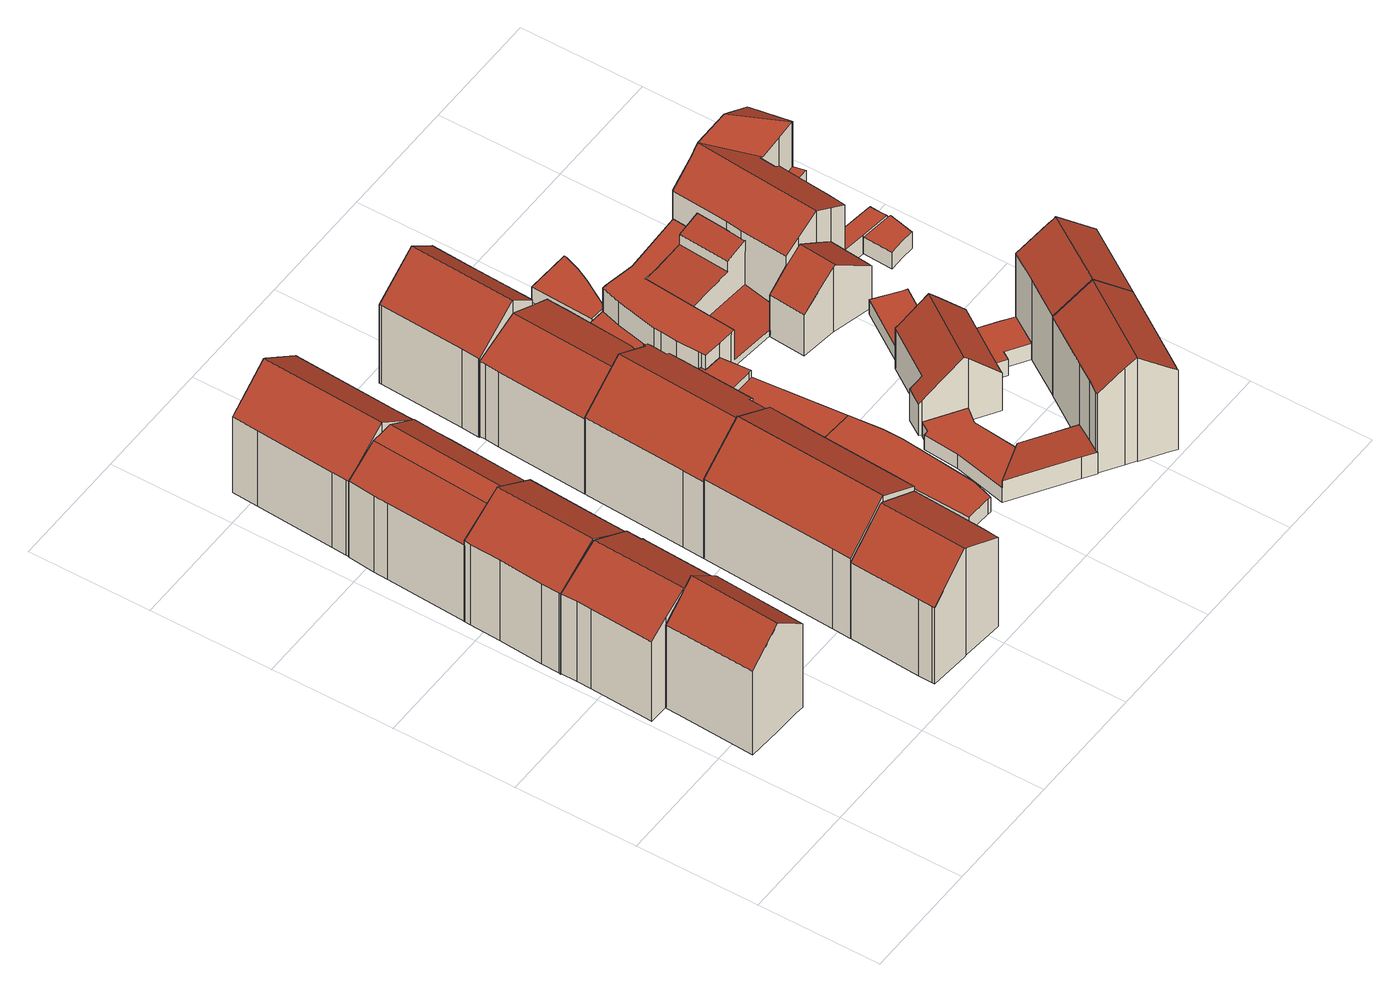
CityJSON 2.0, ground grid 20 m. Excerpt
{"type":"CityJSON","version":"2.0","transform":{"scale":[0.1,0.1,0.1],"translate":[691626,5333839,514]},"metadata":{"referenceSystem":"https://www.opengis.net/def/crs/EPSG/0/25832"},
"CityObjects":{
"building1":{"type":"Building","attributes":{"Gemeindeschluessel":"09162000","HoeheDach":"536.709","HoeheGrund":"515.560","Methode":"1000","NiedrigsteTraufeDesGebaeudes":"531.835","Geometrietyp2DReferenz":"3000","function":"31001_9998","roofType":"3100","measuredHeight":21.15,"storeysAboveGround":4},"geometry":[{"type":"MultiSurface","lod":"2","boundaries":[[[0,1,2,3,4,5]],[[6,7,8,9]],[[10,11,2,1]],[[10,12,13,14,15,8,7,16,17,11]],[[4,3,2,11,17,16,7,6]],[[5,4,6,9,18,19]],[[13,12,10,1,0,5,19,14]],[[19,18,9,8,15,14]]],"semantics":{"surfaces":[{"type":"RoofSurface"},{"type":"WallSurface"},{"type":"GroundSurface"}],"values":[0,1,1,2,1,0,1,1]}}]},
"building2":{"type":"Building","attributes":{"Gemeindeschluessel":"09162000","HoeheDach":"535.628","HoeheGrund":"515.690","Methode":"1000","NiedrigsteTraufeDesGebaeudes":"531.205","Geometrietyp2DReferenz":"3000","function":"31001_9998","roofType":"3100","measuredHeight":19.94,"storeysAboveGround":4},"geometry":[{"type":"MultiSurface","lod":"2","boundaries":[[[20,21,22,23,24,25]],[[26,27,28,29]],[[30,31,32,33,34,35]],[[22,21,36,37]],[[38,39,40,41,42,43]],[[37,36,35,34]],[[43,42,44,45]],[[46,47,32,31,48,49]],[[44,50,27,26,51,45]],[[29,28,25,24]],[[52,49,48,31,30,35,36,21,20,53]],[[34,33,32,47,46,54,55,39,38,43,45,51,26,29,24,23,22,37]],[[42,41,40,53,20,25,28,27,50,44]],[[55,54,46,49,52,53,40,39]]],"semantics":{"surfaces":[{"type":"WallSurface"},{"type":"RoofSurface"},{"type":"GroundSurface"}],"values":[0,0,0,0,0,0,0,0,0,0,1,2,1,0]}}]},
"building3":{"type":"Building","attributes":{"Gemeindeschluessel":"09162000","HoeheDach":"535.855","HoeheGrund":"515.510","Methode":"1000","NiedrigsteTraufeDesGebaeudes":"531.221","Geometrietyp2DReferenz":"3000","function":"31001_9998","roofType":"3100","measuredHeight":20.34,"storeysAboveGround":4},"geometry":[{"type":"MultiSurface","lod":"2","boundaries":[[[56,57,58,59,25,60]],[[61,62,58,57]],[[60,25,63,64]],[[65,66,67,68]],[[69,70,71,72]],[[68,61,57,56,60,64,73,69,72,74,75,65]],[[72,71,76,74]],[[59,77,78,76,71,70,79,63,25]],[[64,63,79,73]],[[73,79,70,69]],[[68,67,62,61]],[[77,66,65,75,78]],[[58,62,67,66,77,59]],[[74,76,78,75]]],"semantics":{"surfaces":[{"type":"WallSurface"},{"type":"GroundSurface"},{"type":"RoofSurface"}],"values":[0,0,0,0,0,1,0,2,0,0,0,0,2,0]}}]},
"building4":{"type":"Building","attributes":{"Gemeindeschluessel":"09162000","HoeheDach":"533.890","HoeheGrund":"515.550","Methode":"2000","NiedrigsteTraufeDesGebaeudes":"530.329","Geometrietyp2DReferenz":"3000","function":"31001_9998","roofType":"9999","measuredHeight":18.34,"storeysAboveGround":4},"geometry":[{"type":"MultiSurface","lod":"2","boundaries":[[[80,81,82,83,84]],[[85,86,87,88,89,90]],[[91,88,87,92]],[[93,90,89,84,83,94]],[[75,65,85,90,93]],[[95,96,82,81]],[[97,75,93,94,98]],[[91,80,84,89,88]],[[97,98,99,100]],[[92,87,86,101]],[[101,86,85,65]],[[94,83,82,96,99,98]],[[75,97,100,95,81,80,91,92,101,65]],[[100,99,96,95]]],"semantics":{"surfaces":[{"type":"WallSurface"},{"type":"RoofSurface"},{"type":"GroundSurface"}],"values":[0,1,0,1,0,0,0,0,0,0,0,1,2,0]}}]},
"building5":{"type":"Building","attributes":{"Gemeindeschluessel":"09162000","HoeheDach":"536.888","HoeheGrund":"515.690","Methode":"2000","NiedrigsteTraufeDesGebaeudes":"530.582","Geometrietyp2DReferenz":"3000","function":"31001_1000","roofType":"3100","measuredHeight":21.2,"storeysAboveGround":5},"geometry":[{"type":"MultiSurface","lod":"2","boundaries":[[[102,103,104,105,106,107,108,109]],[[109,108,110,111,112,113]],[[114,112,111,115]],[[116,113,112,114]],[[115,111,110,117]],[[118,103,102,119]],[[108,107,120,121,117,110]],[[122,104,103,118]],[[123,106,105,124]],[[125,119,102,109,113,116]],[[120,107,106,123]],[[124,122,118,119,125,116,114,115,117,121,120,123]],[[124,105,104,122]]],"semantics":{"surfaces":[{"type":"RoofSurface"},{"type":"WallSurface"},{"type":"GroundSurface"}],"values":[0,0,1,1,1,1,1,1,1,1,1,2,1]}}]},
"building6":{"type":"Building","attributes":{"Gemeindeschluessel":"09162000","HoeheDach":"535.910","HoeheGrund":"515.556","Methode":"2000","NiedrigsteTraufeDesGebaeudes":"530.312","Geometrietyp2DReferenz":"3000","function":"31001_9998","roofType":"3100","measuredHeight":20.35,"storeysAboveGround":5},"geometry":[{"type":"MultiSurface","lod":"2","boundaries":[[[126,127,128,129]],[[130,131,127,126]],[[131,132,133,134,135,128,127]],[[136,137,138,139]],[[140,135,134,141]],[[142,143,144,145]],[[146,141,134,133,147]],[[137,136,143,142]],[[145,144,148,149]],[[139,138,146,147]],[[137,142,145,149,130,126,129,140,141,146,138]],[[139,147,133,132,148,144,143,136]],[[131,130,149,148,132]],[[129,128,135,140]]],"semantics":{"surfaces":[{"type":"WallSurface"},{"type":"RoofSurface"},{"type":"GroundSurface"}],"values":[0,0,1,0,0,0,0,0,0,0,2,1,0,0]}}]},
"building7":{"type":"Building","attributes":{"Gemeindeschluessel":"09162000","HoeheDach":"537.946","HoeheGrund":"515.660","Methode":"2000","NiedrigsteTraufeDesGebaeudes":"531.335","Geometrietyp2DReferenz":"3000","function":"31001_1000","roofType":"2100","measuredHeight":22.29,"storeysAboveGround":5},"geometry":[{"type":"MultiSurface","lod":"2","boundaries":[[[150,151,152,153,154,155]],[[156,157,158,159]],[[160,120,161,162,163,117]],[[152,151,150,123,164,120,160,117,165,166,156,159,167,168,169]],[[170,155,154,153,171,172,173,174,175]],[[174,173,167,159,158]],[[162,161,176,158,157,177,178,163]],[[172,171,169,168,167,173]],[[166,177,157,156]],[[150,155,170,123]],[[174,158,176,175]],[[169,171,153,152]],[[163,178,177,166,165,117]],[[164,123,170,175,176,161,120]]],"semantics":{"surfaces":[{"type":"WallSurface"},{"type":"GroundSurface"},{"type":"RoofSurface"}],"values":[0,0,0,1,2,0,2,0,0,0,0,0,0,0]}}]},
"building8":{"type":"Building","attributes":{"Gemeindeschluessel":"09162000","HoeheDach":"537.200","HoeheGrund":"515.670","Methode":"2000","NiedrigsteTraufeDesGebaeudes":"530.665","Geometrietyp2DReferenz":"3000","function":"31001_9998","roofType":"3100","measuredHeight":21.53,"storeysAboveGround":5},"geometry":[{"type":"MultiSurface","lod":"2","boundaries":[[[179,180,181,167,182,159,156,183,184,185,186,187,188,189,190,191,192]],[[193,194,186,185,184,195]],[[181,196,197,167]],[[183,198,195,184]],[[190,189,188,199,200,201]],[[202,203,193,195,198,204]],[[194,205,187,186]],[[180,206,196,181]],[[192,207,208,179]],[[182,167,197,203,202,159]],[[197,196,206,208,207,209,201,200,199,205,194,193,203]],[[187,205,199,188]],[[159,202,204,156]],[[179,208,206,180]],[[190,201,209,191]],[[156,204,198,183]],[[191,209,207,192]]],"semantics":{"surfaces":[{"type":"GroundSurface"},{"type":"WallSurface"},{"type":"RoofSurface"}],"values":[0,1,1,1,1,2,1,1,1,1,2,1,1,1,1,1,1]}}]},
"building9":{"type":"Building","attributes":{"Gemeindeschluessel":"09162000","HoeheDach":"519.105","HoeheGrund":"515.640","Methode":"1000","NiedrigsteTraufeDesGebaeudes":"519.105","Geometrietyp2DReferenz":"3000","function":"31001_2000","roofType":"1000","measuredHeight":3.46},"geometry":[{"type":"MultiSurface","lod":"2","boundaries":[[[210,211,212,213]],[[214,215,216,217]],[[217,216,211,210]],[[210,213,214,217]],[[216,215,212,211]],[[213,212,215,214]]],"semantics":{"surfaces":[{"type":"WallSurface"},{"type":"GroundSurface"},{"type":"RoofSurface"}],"values":[0,0,0,1,2,0]}}]},
"building10":{"type":"Building","attributes":{"Gemeindeschluessel":"09162000","HoeheDach":"533.773","HoeheGrund":"515.660","Methode":"1000","NiedrigsteTraufeDesGebaeudes":"530.351","Geometrietyp2DReferenz":"3000","function":"31001_1000","roofType":"3100","measuredHeight":18.11,"storeysAboveGround":4},"geometry":[{"type":"MultiSurface","lod":"2","boundaries":[[[218,219,220,221,222,223,224,225,226,227,228]],[[186,229,187,221,220,219]],[[230,223,222,231]],[[232,225,224,233]],[[234,235,186,219,218,228,236,184]],[[228,227,237,238,239,240,236]],[[184,236,240,241]],[[233,224,223,230]],[[242,238,237,243]],[[233,230,231,187,229,186,235,234,184,241,244,242,243,245,246,232]],[[231,222,221,187]],[[244,239,238,242]],[[241,240,239,244]],[[246,226,225,232]],[[227,226,246,245,243,237]]],"semantics":{"surfaces":[{"type":"RoofSurface"},{"type":"WallSurface"},{"type":"GroundSurface"}],"values":[0,1,1,1,1,0,1,1,1,2,1,1,1,1,1]}}]},
"building11":{"type":"Building","attributes":{"Gemeindeschluessel":"09162000","HoeheDach":"518.255","HoeheGrund":"515.370","Methode":"1000","NiedrigsteTraufeDesGebaeudes":"518.255","Geometrietyp2DReferenz":"3000","function":"31001_2000","roofType":"1000","measuredHeight":2.88},"geometry":[{"type":"MultiSurface","lod":"2","boundaries":[[[247,248,249,250,251,252]],[[253,254,255,256]],[[256,255,257,258]],[[249,248,247,259,260,261,257,255,254,262,263,264,265,266,267,268]],[[262,254,253,269,270,263]],[[271,264,263,270]],[[272,265,264,271]],[[266,265,272,273,274,267]],[[250,249,268,275]],[[275,268,267,274]],[[276,259,247,252]],[[277,261,260,278]],[[258,257,261,277]],[[278,260,259,276]],[[256,258,277,278,276,252,251,250,275,274,273,272,271,270,269,253]]],"semantics":{"surfaces":[{"type":"WallSurface"},{"type":"RoofSurface"},{"type":"GroundSurface"}],"values":[0,0,0,1,0,0,0,0,0,0,0,0,0,0,2]}}]},
"building12":{"type":"Building","attributes":{"Gemeindeschluessel":"09162000","HoeheDach":"536.400","HoeheGrund":"515.519","Methode":"2000","NiedrigsteTraufeDesGebaeudes":"530.918","Geometrietyp2DReferenz":"3000","function":"31001_1000","roofType":"3100","measuredHeight":20.88,"storeysAboveGround":5},"geometry":[{"type":"MultiSurface","lod":"2","boundaries":[[[279,280,281,282]],[[283,284,285,286]],[[287,288,284,283]],[[289,290,291,292]],[[293,294,288,287]],[[282,281,295,296]],[[297,298,299,300]],[[301,302,280,279]],[[286,285,303,302,301]],[[304,299,298,295,281,280,302,303,290]],[[286,301,279,282,296,297,300,305,289,292,293,287,283]],[[296,295,298,297]],[[305,304,290,289]],[[292,291,294,293]],[[290,303,285,284,288,294,291]],[[300,299,304,305]]],"semantics":{"surfaces":[{"type":"WallSurface"},{"type":"RoofSurface"},{"type":"GroundSurface"}],"values":[0,0,0,0,0,0,0,0,0,1,2,0,0,0,1,0]}}]},
"building13":{"type":"Building","attributes":{"Gemeindeschluessel":"09162000","HoeheDach":"519.569","HoeheGrund":"514.667","Methode":"1000","NiedrigsteTraufeDesGebaeudes":"519.569","Geometrietyp2DReferenz":"3000","function":"31001_2000","roofType":"1000","measuredHeight":4.9},"geometry":[{"type":"MultiSurface","lod":"2","boundaries":[[[306,307,308,309]],[[310,311,312,313,308,307,314,315,316,317,318,319,320,321,322]],[[323,310,322,324]],[[325,319,318,326]],[[327,312,311,328]],[[309,308,313,329]],[[330,321,320,331]],[[332,333,315,314,307,306]],[[332,306,309,329,327,328,323,324,330,331,325,326,334,335,333]],[[316,315,333,335,334,317]],[[324,322,321,330]],[[329,313,312,327]],[[326,318,317,334]],[[331,320,319,325]],[[328,311,310,323]]],"semantics":{"surfaces":[{"type":"WallSurface"},{"type":"RoofSurface"},{"type":"GroundSurface"}],"values":[0,1,0,0,0,0,0,0,2,0,0,0,0,0,0]}}]},
"building14":{"type":"Building","attributes":{"Gemeindeschluessel":"09162000","HoeheDach":"518.277","HoeheGrund":"514.960","Methode":"1000","NiedrigsteTraufeDesGebaeudes":"518.277","Geometrietyp2DReferenz":"3000","function":"31001_2000","roofType":"1000","measuredHeight":3.32},"geometry":[{"type":"MultiSurface","lod":"2","boundaries":[[[336,337,338,339,340,341,342]],[[340,343,344,341]],[[345,265,264,263,344,343,346]],[[336,264,265,337]],[[339,346,343,340]],[[342,263,264,336]],[[341,344,263,342]],[[338,337,265,345,346,339]]],"semantics":{"surfaces":[{"type":"GroundSurface"},{"type":"WallSurface"},{"type":"RoofSurface"}],"values":[0,1,2,1,1,1,1,1]}}]},
"building15":{"type":"Building","attributes":{"Gemeindeschluessel":"09162000","HoeheDach":"519.467","HoeheGrund":"515.320","Methode":"2000","NiedrigsteTraufeDesGebaeudes":"518.130","Geometrietyp2DReferenz":"3000","function":"31001_2000","roofType":"1000","measuredHeight":4.15},"geometry":[{"type":"MultiSurface","lod":"2","boundaries":[[[347,348,349,350,351,352,353,354,355]],[[356,357,358,359]],[[360,349,348,361]],[[359,358,362,363]],[[361,348,347,364]],[[365,366,367,368]],[[369,370,371,372]],[[357,355,354,373]],[[373,374,371,370,367,366,362,358,357]],[[368,367,370,369]],[[375,350,349,360]],[[372,371,374,376]],[[375,377,378,352,351,350]],[[377,375,360,361,364,356,359,363,365,368,369,372,376,379,380,378]],[[363,362,366,365]],[[353,352,378,380,379,376,374,373,354]],[[364,347,355,357,356]]],"semantics":{"surfaces":[{"type":"RoofSurface"},{"type":"WallSurface"},{"type":"GroundSurface"}],"values":[0,1,1,1,1,1,1,1,0,1,1,1,1,2,1,1,1]}}]},
"building16":{"type":"Building","attributes":{"Gemeindeschluessel":"09162000","HoeheDach":"517.755","HoeheGrund":"515.510","Methode":"1000","NiedrigsteTraufeDesGebaeudes":"517.755","Geometrietyp2DReferenz":"3000","function":"31001_1000","roofType":"1000","measuredHeight":2.25,"storeysAboveGround":1},"geometry":[{"type":"MultiSurface","lod":"2","boundaries":[[[381,382,383,384,385,386]],[[387,388,389,390,391,392,393,383,382,381]],[[394,392,391,395]],[[396,397,398,399,386,385,384,400,394,395]],[[396,390,389,397]],[[398,397,389,388]],[[399,398,388,387,381,386]],[[395,391,390,396]],[[393,392,394,400,384,383]]],"semantics":{"surfaces":[{"type":"WallSurface"},{"type":"RoofSurface"},{"type":"GroundSurface"}],"values":[0,1,0,2,0,0,0,0,0]}}]},
"building17":{"type":"Building","attributes":{"Gemeindeschluessel":"09162000","HoeheDach":"528.309","HoeheGrund":"515.580","Methode":"2000","NiedrigsteTraufeDesGebaeudes":"521.655","Geometrietyp2DReferenz":"3000","function":"31001_1000","roofType":"3100","measuredHeight":12.73,"storeysAboveGround":2},"geometry":[{"type":"MultiSurface","lod":"2","boundaries":[[[401,402,403,404,405,406,407,408]],[[408,407,409,410]],[[411,412,413,414]],[[407,406,405,415,416,417,418,419,420,409]],[[421,422,412,411]],[[416,415,423,424,425,426,427,417]],[[428,418,417,427]],[[429,430,431,404,403]],[[410,409,420,432]],[[429,433,414,413,434,430]],[[424,423,422,421]],[[419,418,428,435,432,420]],[[404,431,430,434,413,412,422,423,415,405]],[[414,433,429,403,402,401,408,410,432,435,428,427,426,425,424,421,411]]],"semantics":{"surfaces":[{"type":"WallSurface"},{"type":"RoofSurface"},{"type":"GroundSurface"}],"values":[0,0,0,1,0,0,0,0,0,0,0,0,1,2]}}]},
"building18":{"type":"Building","attributes":{"Gemeindeschluessel":"09162000","HoeheDach":"535.816","HoeheGrund":"515.530","Methode":"1000","NiedrigsteTraufeDesGebaeudes":"530.944","Geometrietyp2DReferenz":"3000","function":"31001_1000","roofType":"3100","measuredHeight":20.29,"storeysAboveGround":5},"geometry":[{"type":"MultiSurface","lod":"2","boundaries":[[[436,437,438,439]],[[440,441,442,443]],[[444,445,446,447]],[[448,449,450,451,452,453]],[[454,455,437,436]],[[456,457,458,459,460,461,455,454]],[[458,462,443,442,463,459]],[[464,465,453,452]],[[460,459,463,442,441,449,448,461]],[[437,455,461,448,453,465,446,445,438]],[[447,446,465,464]],[[439,438,445,444]],[[440,443,462,458,457,456,454,436,439,444,447,464,452,451,450]],[[450,449,441,440]]],"semantics":{"surfaces":[{"type":"WallSurface"},{"type":"RoofSurface"},{"type":"GroundSurface"}],"values":[0,0,0,0,0,0,0,0,1,1,0,0,2,0]}}]},
"building19":{"type":"Building","attributes":{"Gemeindeschluessel":"09162000","HoeheDach":"518.260","HoeheGrund":"515.370","Methode":"2000","NiedrigsteTraufeDesGebaeudes":"518.260","Geometrietyp2DReferenz":"3000","function":"31001_1000","roofType":"1000","measuredHeight":2.89},"geometry":[{"type":"MultiSurface","lod":"2","boundaries":[[[466,467,468,469,470,471]],[[467,472,473,468]],[[474,475,473,472]],[[476,477,474,472,467,466,471,478,479,480,481]],[[480,482,483,481]],[[484,482,480,479]],[[476,485,486,477]],[[477,486,475,474]],[[487,470,469,468,473,475,486,485,483,482,484]],[[478,471,470,487,484,479]],[[481,483,485,476]]],"semantics":{"surfaces":[{"type":"WallSurface"},{"type":"GroundSurface"},{"type":"RoofSurface"}],"values":[0,0,0,1,0,0,0,0,2,0,0]}}]},
"building20":{"type":"Building","attributes":{"Gemeindeschluessel":"09162000","HoeheDach":"526.187","HoeheGrund":"515.329","Methode":"2000","NiedrigsteTraufeDesGebaeudes":"516.369","Geometrietyp2DReferenz":"3000","function":"31001_2000","roofType":"1000","measuredHeight":10.86,"storeysAboveGround":2},"geometry":[{"type":"MultiSurface","lod":"2","boundaries":[[[488,489,490,491]],[[492,493,494,495,496,497]],[[498,499,500,501]],[[492,497,502,503]],[[503,502,499,498]],[[504,505,506,507]],[[508,505,504,509]],[[510,511,512,513]],[[514,495,494,515,516]],[[517,518,519,520]],[[521,522,523,524,525]],[[519,518,511,510]],[[491,490,526,527]],[[501,500,528,529]],[[530,531,532,533,516,515]],[[523,534,524]],[[535,536,532,531]],[[533,532,536,537,538,539]],[[513,512,489,488]],[[530,515,494,493]],[[535,531,530,493,492,503,498,501,529,520,519,510,513,488,491,527,509,504,507]],[[534,496,495,514,525,524]],[[514,516,533,539,521,525]],[[535,507,506,540,537,536]],[[521,539,538,522]],[[534,523,540,506,505,508,526,490,489,512,511,518,517,528,500,499,502,497,496]],[[528,517,520,529]],[[527,526,508,509]],[[540,523,522,538,537]]],"semantics":{"surfaces":[{"type":"WallSurface"},{"type":"RoofSurface"},{"type":"GroundSurface"}],"values":[0,0,0,0,0,0,0,0,1,0,1,0,0,0,0,0,0,1,0,0,2,0,0,0,0,1,0,0,0]}}]},
"building21":{"type":"Building","attributes":{"Gemeindeschluessel":"09162000","HoeheDach":"528.021","HoeheGrund":"515.240","Methode":"1000","NiedrigsteTraufeDesGebaeudes":"523.323","Geometrietyp2DReferenz":"3000","function":"31001_1000","roofType":"3100","measuredHeight":12.78,"storeysAboveGround":2},"geometry":[{"type":"MultiSurface","lod":"2","boundaries":[[[541,542,543,544,545,546]],[[547,548,549,550,542,541,551]],[[552,553,554,555]],[[556,551,541,546,557,554,553]],[[555,554,557,558]],[[559,560,561,562,563,552,555,558,545,544,543,564]],[[543,542,550,564]],[[563,556,553,552]],[[562,561,560,548,547,551,556,563]],[[560,559,564,550,549,548]],[[558,557,546,545]]],"semantics":{"surfaces":[{"type":"WallSurface"},{"type":"RoofSurface"},{"type":"GroundSurface"}],"values":[0,1,0,1,0,2,0,0,0,0,0]}}]},
"building22":{"type":"Building","attributes":{"Gemeindeschluessel":"09162000","HoeheDach":"518.692","HoeheGrund":"515.630","Methode":"1000","NiedrigsteTraufeDesGebaeudes":"518.692","Geometrietyp2DReferenz":"3000","function":"31001_2000","roofType":"1000","measuredHeight":3.06},"geometry":[{"type":"MultiSurface","lod":"2","boundaries":[[[414,565,566,411]],[[567,568,569,570]],[[569,568,571,572,573,566,565]],[[574,573,572,575]],[[414,411,574,575,576,567,570]],[[575,572,571,576]],[[570,569,565,414]],[[411,566,573,574]],[[576,571,568,567]]],"semantics":{"surfaces":[{"type":"WallSurface"},{"type":"RoofSurface"},{"type":"GroundSurface"}],"values":[0,0,1,0,2,0,0,0,0]}}]},
"building23":{"type":"Building","attributes":{"Gemeindeschluessel":"09162000","HoeheDach":"518.117","HoeheGrund":"515.340","Methode":"1000","NiedrigsteTraufeDesGebaeudes":"518.117","Geometrietyp2DReferenz":"3000","function":"31001_2000","roofType":"1000","measuredHeight":2.78},"geometry":[{"type":"MultiSurface","lod":"2","boundaries":[[[577,578,579,580,581,582,583,584]],[[585,586,578,577,584,587]],[[588,582,581,589]],[[590,580,579,591]],[[591,586,585,587,592,588,589,590]],[[584,583,582,588,592,587]],[[591,579,578,586]],[[589,581,580,590]]],"semantics":{"surfaces":[{"type":"RoofSurface"},{"type":"WallSurface"},{"type":"GroundSurface"}],"values":[0,1,1,1,2,1,1,1]}}]},
"building24":{"type":"Building","attributes":{"Gemeindeschluessel":"09162000","HoeheDach":"535.902","HoeheGrund":"515.580","Methode":"1000","NiedrigsteTraufeDesGebaeudes":"531.050","Geometrietyp2DReferenz":"3000","function":"31001_1000","roofType":"3100","measuredHeight":20.32,"storeysAboveGround":5},"geometry":[{"type":"MultiSurface","lod":"2","boundaries":[[[576,593,594,575]],[[595,596,597,598,594,593,599]],[[600,601,602,576,575,603,604,605,606]],[[601,600,449,595,599,602]],[[596,607,606,605,604,597]],[[449,607,596,595]],[[575,594,598,603]],[[606,607,449,600]],[[602,599,593,576]],[[603,598,597,604]]],"semantics":{"surfaces":[{"type":"WallSurface"},{"type":"RoofSurface"},{"type":"GroundSurface"}],"values":[0,1,2,0,0,1,0,0,0,0]}}]},
"building25":{"type":"Building","attributes":{"Gemeindeschluessel":"09162000","HoeheDach":"531.640","HoeheGrund":"515.320","Methode":"2000","NiedrigsteTraufeDesGebaeudes":"527.790","Geometrietyp2DReferenz":"3000","function":"31001_1000","roofType":"3100","measuredHeight":16.32,"storeysAboveGround":4},"geometry":[{"type":"MultiSurface","lod":"2","boundaries":[[[608,609,610,530]],[[611,612,613,614,615,616,617,618,619,620]],[[621,622,609,608]],[[623,624,625,626,627,628]],[[629,630,631,632,633,634,628,627,626,635,611,636,637]],[[638,639,620,619]],[[640,633,632,641]],[[642,643,644,507,645,535]],[[646,647,648,649]],[[650,634,633,640]],[[635,651,652,648,613,612,611]],[[653,654,655,656]],[[507,644,657,658]],[[615,614,654,653]],[[623,628,634,650]],[[648,647,655,654,614,613]],[[659,660,629,637,622,621]],[[530,610,661,662]],[[662,661,642,535]],[[658,657,639,638]],[[663,631,630,664]],[[625,665,666,667,652,651,635,626]],[[649,667,666,665,625,624,623,650,640,641,663,664,660,659,621,608,530,662,535,645,507,658,638,619,618,617,616,615,653,656,646]],[[641,632,631,663]],[[656,655,647,646]],[[664,630,629,660]],[[649,648,652,667]],[[609,622,637,636,611,620,639,657,644,643,642,661,610]]],"semantics":{"surfaces":[{"type":"WallSurface"},{"type":"RoofSurface"},{"type":"GroundSurface"}],"values":[0,0,0,0,1,0,0,0,0,0,1,0,0,0,0,1,0,0,0,0,0,0,2,0,0,0,0,1]}}]},
"building26":{"type":"Building","attributes":{"Gemeindeschluessel":"09162000","HoeheDach":"519.034","HoeheGrund":"515.410","Methode":"1000","NiedrigsteTraufeDesGebaeudes":"519.034","Geometrietyp2DReferenz":"3000","function":"31001_2000","roofType":"1000","measuredHeight":3.62},"geometry":[{"type":"MultiSurface","lod":"2","boundaries":[[[668,669,670,671,672,673]],[[674,675,673,672,671,676,677]],[[678,668,673,675,674,679]],[[669,668,678,679,680,681,670]],[[681,676,671,670]],[[679,674,677,680]],[[680,677,676,681]]],"semantics":{"surfaces":[{"type":"WallSurface"},{"type":"RoofSurface"},{"type":"GroundSurface"}],"values":[0,1,0,2,0,0,0]}}]},
"building27":{"type":"Building","attributes":{"Gemeindeschluessel":"09162000","HoeheDach":"518.694","HoeheGrund":"515.480","Methode":"1000","NiedrigsteTraufeDesGebaeudes":"518.694","Geometrietyp2DReferenz":"3000","function":"31001_2000","roofType":"1000","measuredHeight":3.21},"geometry":[{"type":"MultiSurface","lod":"2","boundaries":[[[682,683,684,685,686,687,688,689,690]],[[691,692,693,694,695,696,697,698,699]],[[684,683,692,691,699,685]],[[695,694,690,689,688,696]],[[687,697,696,688]],[[699,698,697,687,686,685]],[[683,682,690,694,693,692]]],"semantics":{"surfaces":[{"type":"GroundSurface"},{"type":"RoofSurface"},{"type":"WallSurface"}],"values":[0,1,2,2,2,2,2]}}]},
"building28":{"type":"Building","attributes":{"Gemeindeschluessel":"09162000","HoeheDach":"519.252","HoeheGrund":"515.310","Methode":"1000","NiedrigsteTraufeDesGebaeudes":"519.252","Geometrietyp2DReferenz":"3000","function":"31001_2000","roofType":"1000","measuredHeight":3.94},"geometry":[{"type":"MultiSurface","lod":"2","boundaries":[[[700,701,702,703,704,705]],[[701,700,706,667,649,702]],[[667,707,708,649]],[[705,709,707,667,706,700]],[[704,703,708,707,709,705]],[[649,708,703,702]]],"semantics":{"surfaces":[{"type":"WallSurface"},{"type":"GroundSurface"},{"type":"RoofSurface"}],"values":[0,1,0,0,2,0]}}]}
},
"vertices":[
[124,156,192],[139,155,179],[149,304,179],[93,307,226],[92,307,227],[82,158,227],[72,307,211],[72,307,16],[34,309,16],[34,309,178],[139,155,16],[149,304,16],[124,156,16],[82,158,16],[26,161,16],[33,290,16],[92,307,16],[93,307,16],[33,290,178],[26,161,179],
[82,460,216],[155,456,174],[155,456,17],[82,460,17],[7,464,17],[7,464,172],[6,414,17],[6,414,173],[7,437,173],[7,437,17],[156,430,172],[157,430,172],[157,430,17],[156,430,17],[154,430,17],[154,430,174],[156,456,173],[156,456,17],[45,309,17],[72,307,17],[72,307,214],[45,309,198],[34,309,192],[34,309,17],[1,310,172],[1,310,17],[149,304,17],[156,423,17],[156,423,172],[149,304,174],[1,311,172],[1,311,17],[93,307,206],[76,307,216],[93,307,17],[76,307,17],
[81,460,15],[155,456,15],[155,456,172],[81,460,219],[7,464,15],[155,461,15],[155,461,172],[8,467,172],[8,467,15],[164,620,15],[164,620,172],[156,486,172],[156,486,15],[14,569,15],[14,569,172],[16,618,172],[16,618,15],[9,496,15],[17,629,15],[90,624,15],[17,629,173],[90,624,219],[90,624,218],[9,496,172],
[104,823,15],[30,828,15],[30,828,164],[85,824,199],[104,823,199],[164,620,164],[172,756,165],[173,779,165],[176,819,165],[122,822,199],[109,623,199],[176,819,15],[173,779,15],[90,624,199],[72,625,199],[26,784,15],[26,784,163],[17,628,15],[17,628,164],[25,760,163],[25,760,15],[172,756,15],
[345,25,227],[414,19,192],[414,24,192],[416,46,192],[423,163,192],[353,168,227],[349,168,229],[341,25,229],[283,173,166],[276,57,166],[275,35,166],[275,30,166],[275,35,17],[276,57,17],[275,30,17],[283,173,17],[414,19,17],[345,25,17],[353,168,17],[349,168,17],[414,24,17],[423,163,17],[416,46,17],[341,25,17],
[30,833,16],[30,833,163],[32,856,163],[32,856,16],[30,828,16],[30,828,163],[103,823,219],[114,1024,219],[42,1027,164],[40,985,164],[177,848,164],[177,848,16],[187,1021,16],[187,1021,164],[40,985,16],[42,1027,16],[176,824,16],[176,824,164],[176,819,164],[176,819,16],[117,1024,16],[117,1024,217],[104,823,218],[104,823,16],
[425,197,17],[434,340,17],[435,358,17],[435,358,200],[434,340,200],[425,197,201],[297,424,17],[297,424,173],[368,417,239],[368,417,17],[334,169,17],[353,168,239],[334,169,221],[283,173,173],[354,168,17],[283,174,17],[285,205,17],[437,411,17],[438,411,17],[439,411,17],[423,163,201],[439,411,199],[438,411,200],[437,411,200],[368,417,238],[354,168,238],[354,168,239],[285,205,173],[283,174,173],
[452,565,17],[445,444,17],[439,445,17],[370,417,17],[299,460,17],[308,627,17],[381,621,17],[439,616,17],[441,620,17],[449,619,17],[449,615,17],[449,613,17],[447,587,17],[453,586,17],[381,621,232],[439,616,201],[308,627,167],[439,445,195],[437,411,195],[299,460,167],[449,619,195],[449,615,195],[449,613,195],[368,417,230],[370,417,232],[297,424,167],[441,620,200],[445,444,192],[453,586,192],[452,565,192],[447,587,195],
[435,358,16],[435,358,51],[439,411,51],[439,411,16],[495,406,16],[495,406,51],[491,354,51],[491,354,16],
[411,618,185],[439,616,172],[439,617,172],[441,620,171],[458,652,164],[466,765,164],[467,788,164],[468,797,164],[435,799,178],[393,802,198],[383,621,198],[439,617,17],[466,765,17],[458,652,17],[468,797,17],[467,788,17],[383,621,17],[411,618,17],[308,627,164],[391,802,197],[318,807,164],[318,798,164],[316,774,164],[316,774,17],[318,807,17],[391,802,17],[318,798,17],[393,802,17],[435,799,17],
[543,154,43],[550,349,43],[550,350,43],[550,350,14],[550,349,14],[543,154,14],[616,339,14],[616,339,43],[616,312,43],[616,312,14],[603,188,43],[603,188,14],[585,152,43],[591,151,43],[595,163,43],[616,345,43],[611,399,43],[605,399,43],[554,402,43],[552,403,43],[495,406,43],[491,354,43],[616,345,14],[611,399,14],[605,399,14],[554,402,14],[552,403,14],[495,406,14],[491,354,14],[585,152,14],[595,163,14],[591,151,14],
[444,970,15],[444,970,189],[444,968,189],[444,968,15],[327,975,15],[327,975,169],[327,978,169],[327,978,15],[320,838,15],[320,838,169],[391,802,15],[391,802,224],[318,807,169],[318,807,15],[318,809,15],[318,809,169],[440,900,189],[440,900,15],[437,832,15],[437,832,189],[435,803,189],[435,803,15],[402,974,15],[402,974,222],[400,974,224],[435,799,189],[435,799,15],
[591,549,7],[591,549,56],[542,551,56],[542,551,7],[453,586,56],[452,565,56],[469,564,56],[474,557,56],[593,549,56],[598,549,56],[595,583,56],[594,598,56],[564,601,56],[564,609,56],[449,619,56],[449,613,56],[447,587,56],[453,586,7],[447,587,7],[564,609,7],[564,601,7],[469,564,7],[452,565,7],[474,557,7],[449,613,7],[449,619,7],[593,549,7],[598,549,7],[594,598,7],[595,583,7],
[605,399,10],[554,402,10],[553,418,10],[542,551,10],[591,549,10],[598,549,10],[611,399,10],[591,549,43],[598,549,43],[553,418,43],[542,551,43],
[714,84,55],[733,71,55],[735,75,54],[748,94,52],[768,124,49],[768,125,49],[738,144,49],[691,175,49],[616,149,55],[616,149,13],[616,149,41],[635,235,41],[635,235,13],[735,75,13],[733,71,13],[640,293,41],[640,293,13],[714,84,13],[648,293,13],[648,293,41],[659,309,41],[659,309,13],[716,272,13],[716,272,41],[698,250,41],[698,250,13],[691,175,41],[690,176,41],[748,94,13],[690,176,13],[768,124,13],[768,125,13],[691,175,13],[738,144,13],
[518,682,38],[526,739,38],[533,792,38],[533,792,15],[526,739,15],[518,682,15],[565,676,38],[567,676,38],[568,689,38],[582,756,38],[592,789,38],[567,791,38],[538,792,38],[567,791,15],[592,789,15],[582,756,15],[568,689,15],[567,676,15],[565,676,15],[538,792,15],
[665,306,16],[711,275,16],[716,272,16],[716,272,138],[711,275,143],[665,306,89],[659,309,82],[659,309,16],[655,312,77],[655,312,16],[830,353,16],[830,353,90],[790,293,89],[790,293,16],[784,383,143],[749,406,101],[743,410,95],[688,329,95],[683,332,89],[672,339,77],[795,376,16],[795,376,131],[789,380,138],[789,380,16],[784,383,16],[749,406,16],[743,410,16],[688,329,16],[758,245,16],[758,245,88],[758,245,89],[672,339,16],[780,278,16],[780,278,89],[683,332,16],
[767,49,15],[767,49,203],[733,71,170],[733,71,15],[846,27,15],[846,27,170],[834,9,170],[834,9,15],[735,75,15],[735,75,170],[748,94,170],[748,94,15],[871,172,218],[921,140,170],[921,140,15],[871,172,15],[821,204,15],[821,204,169],[782,39,15],[782,39,217],[782,38,15],[822,12,15],[832,5,15],[832,5,170],[822,12,179],[782,38,218],[832,6,15],[832,6,170],[768,125,15],[768,125,170],
[594,789,14],[596,789,14],[596,789,43],[594,789,43],[592,789,43],[592,789,14],[597,791,14],[597,791,43],[625,838,14],[625,838,43],[645,884,14],[636,860,14],[582,790,14],[567,791,14],[572,893,14],[646,889,14],[572,893,43],[646,889,43],[567,791,43],[645,884,43],[636,860,43],[582,790,43],
[592,789,13],[592,789,84],[596,789,84],[596,789,13],[619,596,13],[701,588,13],[701,588,24],[626,596,24],[626,596,84],[619,596,84],[564,601,13],[564,601,84],[564,608,84],[564,608,13],[594,598,84],[594,598,13],[649,779,13],[649,779,84],[754,783,84],[754,783,13],[598,789,84],[598,789,13],[568,689,13],[568,689,84],[582,756,84],[582,756,13],[632,668,37],[738,586,24],[744,658,37],[564,650,84],[567,676,84],[567,676,13],[564,650,13],[706,661,92],[712,744,92],[654,749,84],[639,751,81],[632,668,81],[598,788,84],[598,788,13],[564,613,84],[564,613,13],[738,586,13],[745,664,13],[745,664,122],[744,658,122],[639,751,84],[747,691,13],[747,691,122],[751,741,122],[712,744,112],[706,661,112],[751,741,84],
[766,583,140],[801,579,115],[801,579,12],[766,583,12],[763,583,12],[763,583,138],[792,512,117],[824,504,93],[825,509,93],[831,576,93],[760,520,140],[696,528,12],[696,528,93],[701,588,93],[701,588,12],[756,521,137],[738,586,120],[738,586,12],[825,509,12],[824,504,12],[792,512,12],[760,520,12],[756,521,12],[831,576,12],
[790,293,47],[830,353,47],[826,288,16],[826,288,47],[818,275,47],[818,275,16],[861,266,47],[891,312,47],[872,325,47],[872,325,16],[891,312,16],[861,266,16],
[766,395,41],[789,380,41],[795,376,41],[857,467,41],[850,471,41],[811,499,41],[749,407,41],[749,406,41],[766,395,13],[789,380,13],[749,406,13],[811,499,13],[850,471,13],[857,467,13],[795,376,13],[749,407,13],
[861,266,171],[891,312,171],[871,172,219],[941,280,219],[938,281,216],[931,286,210],[821,204,171],[921,140,16],[871,172,16],[821,204,16],[931,286,16],[938,281,16],[941,280,16],[991,247,16],[991,247,171],
[763,583,13],[763,583,153],[738,586,138],[819,786,176],[883,787,176],[884,787,176],[896,787,169],[896,787,13],[884,787,13],[883,787,13],[819,786,13],[814,786,13],[814,786,173],[801,579,13],[801,579,176],[867,691,13],[869,715,13],[869,717,13],[869,717,143],[869,715,143],[867,691,143],[831,576,159],[863,574,139],[866,603,139],[871,653,138],[874,681,138],[875,690,138],[876,717,139],[813,714,176],[802,579,176],[802,785,13],[802,785,166],[874,681,13],[871,653,13],[747,691,138],[749,712,138],[754,783,138],[749,712,13],[955,722,13],[955,722,138],[952,721,140],[952,721,13],[875,690,13],[878,717,139],[917,719,139],[943,789,13],[943,789,138],[944,786,138],[944,786,13],[755,784,139],[755,784,13],[802,579,13],[831,576,13],[744,664,138],[744,664,13],[866,603,13],[863,574,13],[876,717,13],[878,717,13],[917,719,13],
[950,563,14],[950,574,14],[951,592,14],[951,592,50],[950,574,50],[950,563,50],[900,569,50],[949,563,50],[866,603,50],[863,574,50],[949,563,14],[900,569,14],[863,574,14],[866,603,14],
[952,548,15],[945,519,15],[923,520,15],[898,520,15],[898,523,15],[900,569,15],[950,563,15],[952,562,15],[955,561,15],[923,520,47],[945,519,47],[952,548,47],[955,561,47],[952,562,47],[950,563,47],[900,569,47],[898,523,47],[898,520,47],
[917,700,13],[919,700,13],[957,701,13],[957,701,53],[919,700,53],[917,700,53],[917,707,13],[917,719,53],[952,721,53],[917,707,53]
]}
